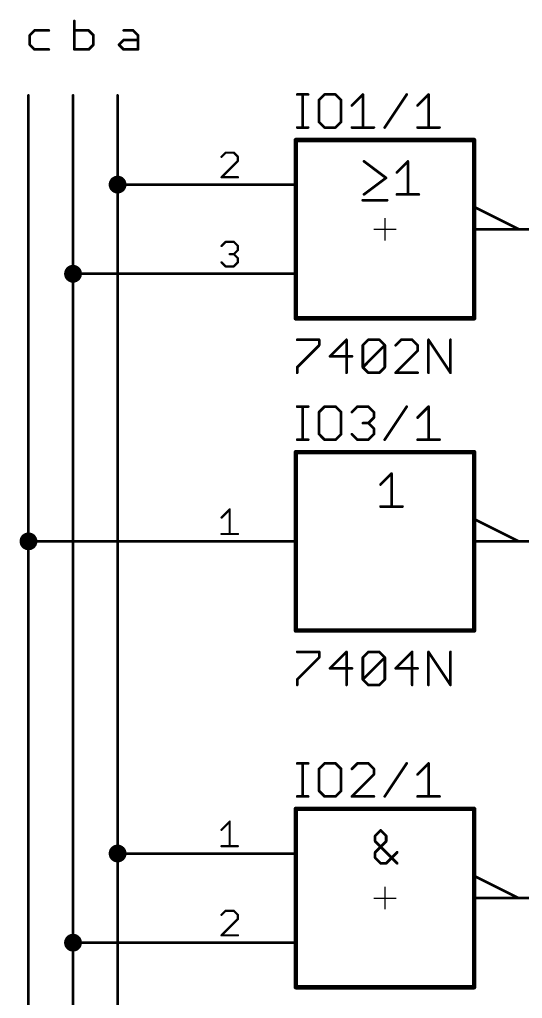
# Model space of a CAD drawing. Extents: x -34 to 81, y -13 to 101.
# Drawn here: x -33.5 to -4.9, y 45.1 to 100.8 of the extents above; entities that cross this region are included whole.
import ezdxf

# ---------------------------------------------------------------- set-up
doc = ezdxf.new("R2010")
doc.units = 0
for name, color, linetype in [('91', 94, 'CONTINUOUS'), ('94', 14, 'CONTINUOUS'), ('95', 250, 'CONTINUOUS'), ('96', 250, 'CONTINUOUS')]:
    doc.layers.add(name, color=color, linetype=linetype)

msp = doc.modelspace()

# ---------------------------------------------------------------- linework, layer by layer
at = {"layer": '91', "const_width": 0.1524}
for points in [[(-30.4038, 100.7632), (-30.4038, 99.1362)], [(-32.6726, 100.2209), (-32.9438, 99.9497)], [(-32.9438, 99.9497), (-32.9438, 99.4074)], [(-31.8591, 100.2209), (-32.6726, 100.2209)], [(-29.5903, 100.2209), (-30.4038, 100.2209)], [(-29.3191, 99.9497), (-29.5903, 100.2209)], [(-29.3191, 99.4074), (-29.3191, 99.9497)], [(-27.5926, 100.2209), (-27.0503, 100.2209)], [(-27.0503, 100.2209), (-26.7791, 99.9497)], [(-26.7791, 99.9497), (-26.7791, 99.1362)], [(-32.9438, 99.4074), (-32.6726, 99.1362)], [(-29.5903, 99.1362), (-29.3191, 99.4074)], [(-27.8638, 99.4074), (-27.5926, 99.6785)], [(-27.5926, 99.1362), (-27.8638, 99.4074)], [(-27.5926, 99.6785), (-26.7791, 99.6785)], [(-32.6726, 99.1362), (-31.8591, 99.1362)], [(-30.4038, 99.1362), (-29.5903, 99.1362)], [(-26.7791, 99.1362), (-27.5926, 99.1362)], [(-33.02, 96.52), (-33.02, 71.12)], [(-30.48, 86.36), (-30.48, 96.52)], [(-27.94, 91.44), (-27.94, 96.52)], [(-27.94, 53.34), (-27.94, 91.44)], [(-22.86, 91.44), (-27.94, 91.44)], [(-30.48, 48.26), (-30.48, 86.36)], [(-22.86, 86.36), (-30.48, 86.36)], [(-33.02, 71.12), (-33.02, 35.56)], [(-22.86, 71.12), (-33.02, 71.12)], [(-27.94, 30.48), (-27.94, 53.34)], [(-22.86, 53.34), (-27.94, 53.34)], [(-30.48, 22.86), (-30.48, 48.26)], [(-22.86, 48.26), (-30.48, 48.26)]]:
    msp.add_lwpolyline(points, dxfattribs=at)
at = {"layer": '91'}
for points, const_width in [([(-30.3657, 100.7632, 1), (-30.4419, 100.7632)], 0.0762), ([(-32.9057, 99.9497, 1), (-32.9819, 99.9497)], 0.0762), ([(-32.9707, 99.9766, 1), (-32.9169, 99.9228)], 0.0762), ([(-32.6726, 100.259, 1), (-32.6726, 100.1828)], 0.0762), ([(-32.6457, 100.1939, 1), (-32.6996, 100.2478)], 0.0762), ([(-31.8591, 100.1828, 1), (-31.8591, 100.259)], 0.0762), ([(-30.4038, 100.259, 1), (-30.4038, 100.1828)], 0.0762), ([(-29.5634, 100.2478, 1), (-29.6172, 100.1939)], 0.0762), ([(-29.5903, 100.1828, 1), (-29.5903, 100.259)], 0.0762), ([(-29.281, 99.9497, 1), (-29.3572, 99.9497)], 0.0762), ([(-29.3461, 99.9228, 1), (-29.2922, 99.9766)], 0.0762), ([(-27.5926, 100.259, 1), (-27.5926, 100.1828)], 0.0762), ([(-27.0234, 100.2478, 1), (-27.0772, 100.1939)], 0.0762), ([(-27.0503, 100.1828, 1), (-27.0503, 100.259)], 0.0762), ([(-26.741, 99.9497, 1), (-26.8172, 99.9497)], 0.0762), ([(-26.8061, 99.9228, 1), (-26.7522, 99.9766)], 0.0762), ([(-32.9169, 99.4343, 1), (-32.9707, 99.3804)], 0.0762), ([(-32.9819, 99.4074, 1), (-32.9057, 99.4074)], 0.0762), ([(-29.3572, 99.4074, 1), (-29.281, 99.4074)], 0.0762), ([(-29.2922, 99.3804, 1), (-29.3461, 99.4343)], 0.0762), ([(-27.8369, 99.4343, 1), (-27.8907, 99.3804)], 0.0762), ([(-27.8907, 99.4343, 1), (-27.8369, 99.3804)], 0.0762), ([(-27.5926, 99.7166, 1), (-27.5926, 99.6404)], 0.0762), ([(-27.5657, 99.6516, 1), (-27.6196, 99.7055)], 0.0762), ([(-26.7791, 99.6404, 1), (-26.7791, 99.7166)], 0.0762), ([(-32.6726, 99.1743, 1), (-32.6726, 99.0981)], 0.0762), ([(-32.6996, 99.1093, 1), (-32.6457, 99.1631)], 0.0762), ([(-31.8591, 99.0981, 1), (-31.8591, 99.1743)], 0.0762), ([(-30.4038, 99.1743, 1), (-30.4038, 99.0981)], 0.0762), ([(-30.4419, 99.1362, 1), (-30.3657, 99.1362)], 0.0762), ([(-29.6172, 99.1631, 1), (-29.5634, 99.1093)], 0.0762), ([(-29.5903, 99.0981, 1), (-29.5903, 99.1743)], 0.0762), ([(-27.5926, 99.1743, 1), (-27.5926, 99.0981)], 0.0762), ([(-27.6196, 99.1093, 1), (-27.5657, 99.1631)], 0.0762), ([(-26.8172, 99.1362, 1), (-26.741, 99.1362)], 0.0762), ([(-26.7791, 99.0981, 1), (-26.7791, 99.1743)], 0.0762), ([(-32.9819, 96.52, 1), (-33.0581, 96.52)], 0.0762), ([(-30.4419, 96.52, 1), (-30.5181, 96.52)], 0.0762), ([(-27.9019, 96.52, 1), (-27.9781, 96.52)], 0.0762), ([(-27.94, 91.186, 1), (-27.94, 91.694, 1), (-27.94, 91.186)], 0.508), ([(-27.9019, 91.44, 1), (-27.9781, 91.44)], 0.0762), ([(-27.94, 91.4781, 1), (-27.94, 91.4019)], 0.0762), ([(-27.9781, 91.44, 1), (-27.9019, 91.44)], 0.0762), ([(-22.86, 91.4019, 1), (-22.86, 91.4781)], 0.0762), ([(-30.48, 86.106, 1), (-30.48, 86.614, 1), (-30.48, 86.106)], 0.508), ([(-30.4419, 86.36, 1), (-30.5181, 86.36)], 0.0762), ([(-30.48, 86.3981, 1), (-30.48, 86.3219)], 0.0762), ([(-22.86, 86.3219, 1), (-22.86, 86.3981)], 0.0762), ([(-30.5181, 86.36, 1), (-30.4419, 86.36)], 0.0762), ([(-33.02, 70.866, 1), (-33.02, 71.374, 1), (-33.02, 70.866)], 0.508), ([(-32.9819, 71.12, 1), (-33.0581, 71.12)], 0.0762), ([(-33.02, 71.1581, 1), (-33.02, 71.0819)], 0.0762), ([(-33.0581, 71.12, 1), (-32.9819, 71.12)], 0.0762), ([(-22.86, 71.0819, 1), (-22.86, 71.1581)], 0.0762), ([(-27.94, 53.086, 1), (-27.94, 53.594, 1), (-27.94, 53.086)], 0.508), ([(-27.9019, 53.34, 1), (-27.9781, 53.34)], 0.0762), ([(-27.94, 53.3781, 1), (-27.94, 53.3019)], 0.0762), ([(-27.9781, 53.34, 1), (-27.9019, 53.34)], 0.0762), ([(-22.86, 53.3019, 1), (-22.86, 53.3781)], 0.0762), ([(-30.48, 48.006, 1), (-30.48, 48.514, 1), (-30.48, 48.006)], 0.508), ([(-30.4419, 48.26, 1), (-30.5181, 48.26)], 0.0762), ([(-30.48, 48.2981, 1), (-30.48, 48.2219)], 0.0762), ([(-30.5181, 48.26, 1), (-30.4419, 48.26)], 0.0762), ([(-22.86, 48.2219, 1), (-22.86, 48.2981)], 0.0762)]:
    msp.add_lwpolyline(points, format="xyb", dxfattribs=dict(at, const_width=const_width))
at = {"layer": '94'}
for p, q in [((-12.7, 89.535), (-12.7, 88.265)), ((-13.335, 88.9), (-12.065, 88.9)), ((-12.7, 51.435), (-12.7, 50.165)), ((-13.335, 50.8), (-12.065, 50.8))]:
    msp.add_line(p, q, dxfattribs=at)
for points, const_width in [([(-7.62, 93.98), (-17.78, 93.98)], 0.254), ([(-17.78, 91.44), (-17.78, 93.98)], 0.254), ([(-7.62, 93.98), (-7.62, 90.17)], 0.254), ([(-13.8938, 92.7624), (-12.6397, 91.8218)], 0.1524), ([(-12.0228, 92.1353), (-11.3957, 92.7624)], 0.1524), ([(-11.3957, 92.7624), (-11.3957, 90.8812)], 0.1524), ([(-22.86, 91.44), (-20.32, 91.44)], 0.1524), ([(-20.32, 91.44), (-17.78, 91.44)], 0.1524), ([(-17.78, 86.36), (-17.78, 91.44)], 0.254), ([(-12.6397, 91.8218), (-13.8938, 90.8812)], 0.1524), ([(-12.0228, 90.8812), (-10.7686, 90.8812)], 0.1524), ([(-13.97, 90.551), (-12.573, 90.551)], 0.1524), ([(-7.62, 90.17), (-7.62, 88.9)], 0.254), ([(-5.08, 88.9), (-7.62, 90.17)], 0.1524), ([(-7.62, 88.9), (-7.62, 83.82)], 0.254), ([(-7.62, 88.9), (-5.08, 88.9)], 0.1524), ([(-2.54, 88.9), (-5.08, 88.9)], 0.1524), ([(-22.86, 86.36), (-20.32, 86.36)], 0.1524), ([(-20.32, 86.36), (-17.78, 86.36)], 0.1524), ([(-17.78, 83.82), (-17.78, 86.36)], 0.254), ([(-17.78, 83.82), (-7.62, 83.82)], 0.254), ([(-7.62, 76.2), (-17.78, 76.2)], 0.254), ([(-17.78, 71.12), (-17.78, 76.2)], 0.254), ([(-7.62, 76.2), (-7.62, 72.39)], 0.254), ([(-12.954, 74.3553), (-12.3269, 74.9824)], 0.1524), ([(-12.3269, 74.9824), (-12.3269, 73.1012)], 0.1524), ([(-12.954, 73.1012), (-11.6999, 73.1012)], 0.1524), ([(-7.62, 72.39), (-7.62, 71.12)], 0.254), ([(-5.08, 71.12), (-7.62, 72.39)], 0.1524), ([(-22.86, 71.12), (-20.32, 71.12)], 0.1524), ([(-20.32, 71.12), (-17.78, 71.12)], 0.1524), ([(-17.78, 66.04), (-17.78, 71.12)], 0.254), ([(-7.62, 71.12), (-7.62, 66.04)], 0.254), ([(-7.62, 71.12), (-5.08, 71.12)], 0.1524), ([(-2.54, 71.12), (-5.08, 71.12)], 0.1524), ([(-17.78, 66.04), (-7.62, 66.04)], 0.254), ([(-7.62, 55.88), (-17.78, 55.88)], 0.254), ([(-17.78, 53.34), (-17.78, 55.88)], 0.254), ([(-7.62, 55.88), (-7.62, 52.07)], 0.254), ([(-12.9453, 54.6624), (-13.2588, 54.3489)], 0.1524), ([(-12.6317, 54.3489), (-12.9453, 54.6624)], 0.1524), ([(-13.2588, 54.3489), (-13.2588, 54.0353)], 0.1524), ([(-13.2588, 53.4083), (-12.6317, 54.0353)], 0.1524), ([(-13.2588, 54.0353), (-12.0047, 52.7812)], 0.1524), ([(-12.6317, 54.0353), (-12.6317, 54.3489)], 0.1524), ([(-22.86, 53.34), (-20.32, 53.34)], 0.1524), ([(-20.32, 53.34), (-17.78, 53.34)], 0.1524), ([(-17.78, 48.26), (-17.78, 53.34)], 0.254), ([(-13.2588, 53.0947), (-13.2588, 53.4083)], 0.1524), ([(-12.9453, 52.7812), (-13.2588, 53.0947)], 0.1524), ([(-12.0047, 53.4083), (-12.6317, 52.7812)], 0.1524), ([(-12.6317, 52.7812), (-12.9453, 52.7812)], 0.1524), ([(-7.62, 52.07), (-7.62, 50.8)], 0.254), ([(-5.08, 50.8), (-7.62, 52.07)], 0.1524), ([(-7.62, 50.8), (-7.62, 45.72)], 0.254), ([(-7.62, 50.8), (-5.08, 50.8)], 0.1524), ([(-2.54, 50.8), (-5.08, 50.8)], 0.1524), ([(-22.86, 48.26), (-20.32, 48.26)], 0.1524), ([(-20.32, 48.26), (-17.78, 48.26)], 0.1524), ([(-17.78, 45.72), (-17.78, 48.26)], 0.254), ([(-17.78, 45.72), (-7.62, 45.72)], 0.254)]:
    msp.add_lwpolyline(points, dxfattribs=dict(at, const_width=const_width))
for points, const_width in [([(-17.78, 94.0435, 1), (-17.78, 93.9165)], 0.127), ([(-17.7165, 93.98, 1), (-17.8435, 93.98)], 0.127), ([(-7.5565, 93.98, 1), (-7.6835, 93.98)], 0.127), ([(-7.62, 93.9165, 1), (-7.62, 94.0435)], 0.127), ([(-13.8709, 92.7929, 1), (-13.9167, 92.7319)], 0.0762), ([(-11.3576, 92.7624, 1), (-11.4338, 92.7624)], 0.0762), ([(-11.3688, 92.7355, 1), (-11.4226, 92.7893)], 0.0762), ([(-12.0497, 92.1623, 1), (-11.9958, 92.1084)], 0.0762), ([(-22.86, 91.4781, 1), (-22.86, 91.4019)], 0.0762), ([(-20.32, 91.4781, 1), (-20.32, 91.4019)], 0.0762), ([(-20.32, 91.4019, 1), (-20.32, 91.4781)], 0.0762), ([(-17.7165, 91.44, 1), (-17.8435, 91.44)], 0.127), ([(-17.8435, 91.44, 1), (-17.7165, 91.44)], 0.127), ([(-17.78, 91.4019, 1), (-17.78, 91.4781)], 0.0762), ([(-12.6168, 91.7913, 1), (-12.6625, 91.8523)], 0.0762), ([(-12.6625, 91.7913, 1), (-12.6168, 91.8523)], 0.0762), ([(-13.9167, 90.9117, 1), (-13.8709, 90.8507)], 0.0762), ([(-12.0228, 90.9193, 1), (-12.0228, 90.8431)], 0.0762), ([(-11.4338, 90.8812, 1), (-11.3576, 90.8812)], 0.0762), ([(-10.7686, 90.8431, 1), (-10.7686, 90.9193)], 0.0762), ([(-13.97, 90.5891, 1), (-13.97, 90.5129)], 0.0762), ([(-12.573, 90.5129, 1), (-12.573, 90.5891)], 0.0762), ([(-7.5565, 90.17, 1), (-7.6835, 90.17)], 0.127), ([(-7.6835, 90.17, 1), (-7.5565, 90.17)], 0.127), ([(-7.603, 90.2041, 1), (-7.637, 90.1359)], 0.0762), ([(-7.5565, 88.9, 1), (-7.6835, 88.9)], 0.127), ([(-7.6835, 88.9, 1), (-7.5565, 88.9)], 0.127), ([(-7.62, 88.9381, 1), (-7.62, 88.8619)], 0.0762), ([(-5.08, 88.9381, 1), (-5.08, 88.8619)], 0.0762), ([(-5.097, 88.8659, 1), (-5.063, 88.9341)], 0.0762), ([(-5.08, 88.8619, 1), (-5.08, 88.9381)], 0.0762), ([(-22.86, 86.3981, 1), (-22.86, 86.3219)], 0.0762), ([(-20.32, 86.3981, 1), (-20.32, 86.3219)], 0.0762), ([(-20.32, 86.3219, 1), (-20.32, 86.3981)], 0.0762), ([(-17.7165, 86.36, 1), (-17.8435, 86.36)], 0.127), ([(-17.8435, 86.36, 1), (-17.7165, 86.36)], 0.127), ([(-17.78, 86.3219, 1), (-17.78, 86.3981)], 0.0762), ([(-17.78, 83.8835, 1), (-17.78, 83.7565)], 0.127), ([(-17.8435, 83.82, 1), (-17.7165, 83.82)], 0.127), ([(-7.6835, 83.82, 1), (-7.5565, 83.82)], 0.127), ([(-7.62, 83.7565, 1), (-7.62, 83.8835)], 0.127), ([(-17.78, 76.2635, 1), (-17.78, 76.1365)], 0.127), ([(-17.7165, 76.2, 1), (-17.8435, 76.2)], 0.127), ([(-7.5565, 76.2, 1), (-7.6835, 76.2)], 0.127), ([(-7.62, 76.1365, 1), (-7.62, 76.2635)], 0.127), ([(-12.2888, 74.9824, 1), (-12.365, 74.9824)], 0.0762), ([(-12.3, 74.9555, 1), (-12.3539, 75.0093)], 0.0762), ([(-12.9809, 74.3823, 1), (-12.9271, 74.3284)], 0.0762), ([(-12.954, 73.1393, 1), (-12.954, 73.0631)], 0.0762), ([(-12.365, 73.1012, 1), (-12.2888, 73.1012)], 0.0762), ([(-11.6999, 73.0631, 1), (-11.6999, 73.1393)], 0.0762), ([(-7.5565, 72.39, 1), (-7.6835, 72.39)], 0.127), ([(-7.6835, 72.39, 1), (-7.5565, 72.39)], 0.127), ([(-7.603, 72.4241, 1), (-7.637, 72.3559)], 0.0762), ([(-22.86, 71.1581, 1), (-22.86, 71.0819)], 0.0762), ([(-20.32, 71.1581, 1), (-20.32, 71.0819)], 0.0762), ([(-20.32, 71.0819, 1), (-20.32, 71.1581)], 0.0762), ([(-17.7165, 71.12, 1), (-17.8435, 71.12)], 0.127), ([(-17.8435, 71.12, 1), (-17.7165, 71.12)], 0.127), ([(-17.78, 71.0819, 1), (-17.78, 71.1581)], 0.0762), ([(-7.5565, 71.12, 1), (-7.6835, 71.12)], 0.127), ([(-7.6835, 71.12, 1), (-7.5565, 71.12)], 0.127), ([(-7.62, 71.1581, 1), (-7.62, 71.0819)], 0.0762), ([(-5.08, 71.1581, 1), (-5.08, 71.0819)], 0.0762), ([(-5.097, 71.0859, 1), (-5.063, 71.1541)], 0.0762), ([(-5.08, 71.0819, 1), (-5.08, 71.1581)], 0.0762), ([(-17.78, 66.1035, 1), (-17.78, 65.9765)], 0.127), ([(-17.8435, 66.04, 1), (-17.7165, 66.04)], 0.127), ([(-7.6835, 66.04, 1), (-7.5565, 66.04)], 0.127), ([(-7.62, 65.9765, 1), (-7.62, 66.1035)], 0.127), ([(-17.78, 55.9435, 1), (-17.78, 55.8165)], 0.127), ([(-17.7165, 55.88, 1), (-17.8435, 55.88)], 0.127), ([(-7.5565, 55.88, 1), (-7.6835, 55.88)], 0.127), ([(-7.62, 55.8165, 1), (-7.62, 55.9435)], 0.127), ([(-12.9183, 54.6893, 1), (-12.9722, 54.6355)], 0.0762), ([(-12.9183, 54.6355, 1), (-12.9722, 54.6893)], 0.0762), ([(-13.2207, 54.3489, 1), (-13.2969, 54.3489)], 0.0762), ([(-13.2857, 54.3758, 1), (-13.2319, 54.3219)], 0.0762), ([(-13.2319, 54.0623, 1), (-13.2857, 54.0084)], 0.0762), ([(-12.5936, 54.3489, 1), (-12.6698, 54.3489)], 0.0762), ([(-12.6587, 54.3219, 1), (-12.6048, 54.3758)], 0.0762), ([(-12.6048, 54.0084, 1), (-12.6587, 54.0623)], 0.0762), ([(-13.2969, 54.0353, 1), (-13.2207, 54.0353)], 0.0762), ([(-12.6698, 54.0353, 1), (-12.5936, 54.0353)], 0.0762), ([(-22.86, 53.3781, 1), (-22.86, 53.3019)], 0.0762), ([(-20.32, 53.3781, 1), (-20.32, 53.3019)], 0.0762), ([(-20.32, 53.3019, 1), (-20.32, 53.3781)], 0.0762), ([(-17.7165, 53.34, 1), (-17.8435, 53.34)], 0.127), ([(-17.8435, 53.34, 1), (-17.7165, 53.34)], 0.127), ([(-17.78, 53.3019, 1), (-17.78, 53.3781)], 0.0762), ([(-13.2207, 53.4083, 1), (-13.2969, 53.4083)], 0.0762), ([(-13.2857, 53.4352, 1), (-13.2319, 53.3813)], 0.0762), ([(-13.2319, 53.1217, 1), (-13.2857, 53.0678)], 0.0762), ([(-13.2969, 53.0947, 1), (-13.2207, 53.0947)], 0.0762), ([(-11.9777, 53.3813, 1), (-12.0316, 53.4352)], 0.0762), ([(-12.9453, 52.8193, 1), (-12.9453, 52.7431)], 0.0762), ([(-12.9722, 52.7543, 1), (-12.9183, 52.8081)], 0.0762), ([(-12.6587, 52.8081, 1), (-12.6048, 52.7543)], 0.0762), ([(-12.6317, 52.7431, 1), (-12.6317, 52.8193)], 0.0762), ([(-12.0316, 52.7543, 1), (-11.9777, 52.8081)], 0.0762), ([(-7.5565, 52.07, 1), (-7.6835, 52.07)], 0.127), ([(-7.6835, 52.07, 1), (-7.5565, 52.07)], 0.127), ([(-7.603, 52.1041, 1), (-7.637, 52.0359)], 0.0762), ([(-7.5565, 50.8, 1), (-7.6835, 50.8)], 0.127), ([(-7.6835, 50.8, 1), (-7.5565, 50.8)], 0.127), ([(-7.62, 50.8381, 1), (-7.62, 50.7619)], 0.0762), ([(-5.08, 50.8381, 1), (-5.08, 50.7619)], 0.0762), ([(-5.097, 50.7659, 1), (-5.063, 50.8341)], 0.0762), ([(-5.08, 50.7619, 1), (-5.08, 50.8381)], 0.0762), ([(-22.86, 48.2981, 1), (-22.86, 48.2219)], 0.0762), ([(-20.32, 48.2981, 1), (-20.32, 48.2219)], 0.0762), ([(-20.32, 48.2219, 1), (-20.32, 48.2981)], 0.0762), ([(-17.7165, 48.26, 1), (-17.8435, 48.26)], 0.127), ([(-17.8435, 48.26, 1), (-17.7165, 48.26)], 0.127), ([(-17.78, 48.2219, 1), (-17.78, 48.2981)], 0.0762), ([(-17.78, 45.7835, 1), (-17.78, 45.6565)], 0.127), ([(-17.8435, 45.72, 1), (-17.7165, 45.72)], 0.127), ([(-7.6835, 45.72, 1), (-7.5565, 45.72)], 0.127), ([(-7.62, 45.6565, 1), (-7.62, 45.7835)], 0.127)]:
    msp.add_lwpolyline(points, format="xyb", dxfattribs=dict(at, const_width=const_width))
at = {"layer": '95'}
for points, const_width in [([(-17.7038, 96.5724), (-17.0767, 96.5724)], 0.1524), ([(-17.3903, 94.6912), (-17.3903, 96.5724)], 0.1524), ([(-16.1429, 96.5724), (-16.4564, 96.2589)], 0.1524), ([(-15.5158, 96.5724), (-16.1429, 96.5724)], 0.1524), ([(-15.2023, 96.2589), (-15.5158, 96.5724)], 0.1524), ([(-14.5854, 95.9453), (-13.9583, 96.5724)], 0.1524), ([(-13.9583, 96.5724), (-13.9583, 94.6912)], 0.1524), ([(-12.7144, 94.6912), (-11.4602, 96.5724)], 0.1524), ([(-10.8433, 95.9453), (-10.2163, 96.5724)], 0.1524), ([(-10.2163, 96.5724), (-10.2163, 94.6912)], 0.1524), ([(-16.4564, 96.2589), (-16.4564, 95.0047)], 0.1524), ([(-15.2023, 95.0047), (-15.2023, 96.2589)], 0.1524), ([(-16.4564, 95.0047), (-16.1429, 94.6912)], 0.1524), ([(-15.5158, 94.6912), (-15.2023, 95.0047)], 0.1524), ([(-17.7038, 94.6912), (-17.0767, 94.6912)], 0.1524), ([(-16.1429, 94.6912), (-15.5158, 94.6912)], 0.1524), ([(-14.5854, 94.6912), (-13.3313, 94.6912)], 0.1524), ([(-10.8433, 94.6912), (-9.5892, 94.6912)], 0.1524), ([(-21.7823, 93.2573), (-22.0154, 93.0243)], 0.127), ([(-21.3163, 93.2573), (-21.7823, 93.2573)], 0.127), ([(-21.0832, 93.0243), (-21.3163, 93.2573)], 0.127), ([(-22.0154, 91.8591), (-21.0832, 92.7912)], 0.127), ([(-21.0832, 92.7912), (-21.0832, 93.0243)], 0.127), ([(-21.0832, 91.8591), (-22.0154, 91.8591)], 0.127), ([(-22.0154, 87.9443), (-21.7823, 88.1773)], 0.127), ([(-21.7823, 88.1773), (-21.3163, 88.1773)], 0.127), ([(-21.3163, 88.1773), (-21.0832, 87.9443)], 0.127), ([(-21.3163, 87.4782), (-21.5493, 87.4782)], 0.127), ([(-21.0832, 87.7112), (-21.3163, 87.4782)], 0.127), ([(-21.3163, 87.4782), (-21.0832, 87.2452)], 0.127), ([(-21.0832, 87.9443), (-21.0832, 87.7112)], 0.127), ([(-21.7823, 86.7791), (-22.0154, 87.0121)], 0.127), ([(-21.0832, 87.0121), (-21.3163, 86.7791)], 0.127), ([(-21.0832, 87.2452), (-21.0832, 87.0121)], 0.127), ([(-21.3163, 86.7791), (-21.7823, 86.7791)], 0.127), ([(-17.7038, 78.7924), (-17.0767, 78.7924)], 0.1524), ([(-17.3903, 76.9112), (-17.3903, 78.7924)], 0.1524), ([(-16.1429, 78.7924), (-16.4564, 78.4789)], 0.1524), ([(-15.5158, 78.7924), (-16.1429, 78.7924)], 0.1524), ([(-15.2023, 78.4789), (-15.5158, 78.7924)], 0.1524), ([(-14.5854, 78.4789), (-14.2719, 78.7924)], 0.1524), ([(-14.2719, 78.7924), (-13.6448, 78.7924)], 0.1524), ([(-13.6448, 78.7924), (-13.3313, 78.4789)], 0.1524), ([(-12.7144, 76.9112), (-11.4602, 78.7924)], 0.1524), ([(-10.8433, 78.1653), (-10.2163, 78.7924)], 0.1524), ([(-10.2163, 78.7924), (-10.2163, 76.9112)], 0.1524), ([(-16.4564, 78.4789), (-16.4564, 77.2247)], 0.1524), ([(-15.2023, 77.2247), (-15.2023, 78.4789)], 0.1524), ([(-13.3313, 78.1653), (-13.6448, 77.8518)], 0.1524), ([(-13.3313, 78.4789), (-13.3313, 78.1653)], 0.1524), ([(-13.6448, 77.8518), (-13.9583, 77.8518)], 0.1524), ([(-13.6448, 77.8518), (-13.3313, 77.5383)], 0.1524), ([(-13.3313, 77.5383), (-13.3313, 77.2247)], 0.1524), ([(-17.7038, 76.9112), (-17.0767, 76.9112)], 0.1524), ([(-16.4564, 77.2247), (-16.1429, 76.9112)], 0.1524), ([(-16.1429, 76.9112), (-15.5158, 76.9112)], 0.1524), ([(-15.5158, 76.9112), (-15.2023, 77.2247)], 0.1524), ([(-14.2719, 76.9112), (-14.5854, 77.2247)], 0.1524), ([(-13.6448, 76.9112), (-14.2719, 76.9112)], 0.1524), ([(-13.3313, 77.2247), (-13.6448, 76.9112)], 0.1524), ([(-10.8433, 76.9112), (-9.5892, 76.9112)], 0.1524), ([(-22.0154, 72.4712), (-21.5493, 72.9373)], 0.127), ([(-21.5493, 72.9373), (-21.5493, 71.5391)], 0.127), ([(-22.0154, 71.5391), (-21.0832, 71.5391)], 0.127), ([(-17.7038, 58.4724), (-17.0767, 58.4724)], 0.1524), ([(-17.3903, 56.5912), (-17.3903, 58.4724)], 0.1524), ([(-16.1429, 58.4724), (-16.4564, 58.1589)], 0.1524), ([(-15.5158, 58.4724), (-16.1429, 58.4724)], 0.1524), ([(-15.2023, 58.1589), (-15.5158, 58.4724)], 0.1524), ([(-14.2719, 58.4724), (-14.5854, 58.1589)], 0.1524), ([(-13.6448, 58.4724), (-14.2719, 58.4724)], 0.1524), ([(-13.3313, 58.1589), (-13.6448, 58.4724)], 0.1524), ([(-12.7144, 56.5912), (-11.4602, 58.4724)], 0.1524), ([(-10.8433, 57.8453), (-10.2163, 58.4724)], 0.1524), ([(-10.2163, 58.4724), (-10.2163, 56.5912)], 0.1524), ([(-16.4564, 58.1589), (-16.4564, 56.9047)], 0.1524), ([(-15.2023, 56.9047), (-15.2023, 58.1589)], 0.1524), ([(-13.3313, 57.8453), (-13.3313, 58.1589)], 0.1524), ([(-14.5854, 56.5912), (-13.3313, 57.8453)], 0.1524), ([(-16.4564, 56.9047), (-16.1429, 56.5912)], 0.1524), ([(-15.5158, 56.5912), (-15.2023, 56.9047)], 0.1524), ([(-17.7038, 56.5912), (-17.0767, 56.5912)], 0.1524), ([(-16.1429, 56.5912), (-15.5158, 56.5912)], 0.1524), ([(-13.3313, 56.5912), (-14.5854, 56.5912)], 0.1524), ([(-10.8433, 56.5912), (-9.5892, 56.5912)], 0.1524), ([(-22.0154, 54.6912), (-21.5493, 55.1573)], 0.127), ([(-21.5493, 55.1573), (-21.5493, 53.7591)], 0.127), ([(-22.0154, 53.7591), (-21.0832, 53.7591)], 0.127), ([(-21.7823, 50.0773), (-22.0154, 49.8443)], 0.127), ([(-22.0154, 48.6791), (-21.0832, 49.6112)], 0.127), ([(-21.3163, 50.0773), (-21.7823, 50.0773)], 0.127), ([(-21.0832, 49.8443), (-21.3163, 50.0773)], 0.127), ([(-21.0832, 49.6112), (-21.0832, 49.8443)], 0.127), ([(-21.0832, 48.6791), (-22.0154, 48.6791)], 0.127)]:
    msp.add_lwpolyline(points, dxfattribs=dict(at, const_width=const_width))
for points, const_width in [([(-17.7038, 96.6105, 1), (-17.7038, 96.5343)], 0.0762), ([(-17.3522, 96.5724, 1), (-17.4284, 96.5724)], 0.0762), ([(-17.0767, 96.5343, 1), (-17.0767, 96.6105)], 0.0762), ([(-16.1429, 96.6105, 1), (-16.1429, 96.5343)], 0.0762), ([(-16.116, 96.5455, 1), (-16.1698, 96.5993)], 0.0762), ([(-15.4889, 96.5993, 1), (-15.5428, 96.5455)], 0.0762), ([(-15.5158, 96.5343, 1), (-15.5158, 96.6105)], 0.0762), ([(-13.9202, 96.5724, 1), (-13.9964, 96.5724)], 0.0762), ([(-13.9314, 96.5455, 1), (-13.9853, 96.5993)], 0.0762), ([(-11.4285, 96.5513, 1), (-11.4919, 96.5935)], 0.0762), ([(-10.1782, 96.5724, 1), (-10.2544, 96.5724)], 0.0762), ([(-10.1893, 96.5455, 1), (-10.2432, 96.5993)], 0.0762), ([(-16.4834, 96.2858, 1), (-16.4295, 96.2319)], 0.0762), ([(-16.4183, 96.2589, 1), (-16.4945, 96.2589)], 0.0762), ([(-15.1642, 96.2589, 1), (-15.2404, 96.2589)], 0.0762), ([(-15.2292, 96.2319, 1), (-15.1754, 96.2858)], 0.0762), ([(-14.6123, 95.9723, 1), (-14.5585, 95.9184)], 0.0762), ([(-10.8703, 95.9723, 1), (-10.8164, 95.9184)], 0.0762), ([(-16.4295, 95.0317, 1), (-16.4834, 94.9778)], 0.0762), ([(-16.4945, 95.0047, 1), (-16.4183, 95.0047)], 0.0762), ([(-15.2404, 95.0047, 1), (-15.1642, 95.0047)], 0.0762), ([(-15.1754, 94.9778, 1), (-15.2292, 95.0317)], 0.0762), ([(-17.7038, 94.7293, 1), (-17.7038, 94.6531)], 0.0762), ([(-17.4284, 94.6912, 1), (-17.3522, 94.6912)], 0.0762), ([(-17.0767, 94.6531, 1), (-17.0767, 94.7293)], 0.0762), ([(-16.1429, 94.7293, 1), (-16.1429, 94.6531)], 0.0762), ([(-16.1698, 94.6643, 1), (-16.116, 94.7181)], 0.0762), ([(-15.5428, 94.7181, 1), (-15.4889, 94.6643)], 0.0762), ([(-15.5158, 94.6531, 1), (-15.5158, 94.7293)], 0.0762), ([(-14.5854, 94.7293, 1), (-14.5854, 94.6531)], 0.0762), ([(-13.9964, 94.6912, 1), (-13.9202, 94.6912)], 0.0762), ([(-13.3313, 94.6531, 1), (-13.3313, 94.7293)], 0.0762), ([(-12.7461, 94.7123, 1), (-12.6827, 94.6701)], 0.0762), ([(-10.8433, 94.7293, 1), (-10.8433, 94.6531)], 0.0762), ([(-10.2544, 94.6912, 1), (-10.1782, 94.6912)], 0.0762), ([(-9.5892, 94.6531, 1), (-9.5892, 94.7293)], 0.0762), ([(-21.7823, 93.289, 1), (-21.7823, 93.2255)], 0.0635), ([(-21.7599, 93.2348, 1), (-21.8048, 93.2797)], 0.0635), ([(-21.2938, 93.2797, 1), (-21.3387, 93.2348)], 0.0635), ([(-21.3163, 93.2255, 1), (-21.3163, 93.289)], 0.0635), ([(-22.0378, 93.0467, 1), (-21.9929, 93.0018)], 0.0635), ([(-21.0515, 93.0243, 1), (-21.115, 93.0243)], 0.0635), ([(-21.115, 92.7912, 1), (-21.0515, 92.7912)], 0.0635), ([(-21.1057, 93.0018, 1), (-21.0608, 93.0467)], 0.0635), ([(-21.0608, 92.7688, 1), (-21.1057, 92.8137)], 0.0635), ([(-22.0154, 91.8909, 1), (-22.0154, 91.8273)], 0.0635), ([(-22.0378, 91.8816, 1), (-21.9929, 91.8366)], 0.0635), ([(-21.0832, 91.8273, 1), (-21.0832, 91.8909)], 0.0635), ([(-21.7823, 88.209, 1), (-21.7823, 88.1455)], 0.0635), ([(-21.7599, 88.1548, 1), (-21.8048, 88.1997)], 0.0635), ([(-21.2938, 88.1997, 1), (-21.3387, 88.1548)], 0.0635), ([(-21.3163, 88.1455, 1), (-21.3163, 88.209)], 0.0635), ([(-22.0378, 87.9667, 1), (-21.9929, 87.9218)], 0.0635), ([(-21.5493, 87.5099, 1), (-21.5493, 87.4464)], 0.0635), ([(-21.2938, 87.5006, 1), (-21.3387, 87.4557)], 0.0635), ([(-21.3163, 87.4464, 1), (-21.3163, 87.5099)], 0.0635), ([(-21.0515, 87.9443, 1), (-21.115, 87.9443)], 0.0635), ([(-21.115, 87.7112, 1), (-21.0515, 87.7112)], 0.0635), ([(-21.0608, 87.6888, 1), (-21.1057, 87.7337)], 0.0635), ([(-21.1057, 87.9218, 1), (-21.0608, 87.9667)], 0.0635), ([(-21.9929, 87.0346, 1), (-22.0378, 86.9897)], 0.0635), ([(-21.3387, 87.5006, 1), (-21.2938, 87.4557)], 0.0635), ([(-21.0515, 87.2452, 1), (-21.115, 87.2452)], 0.0635), ([(-21.115, 87.0121, 1), (-21.0515, 87.0121)], 0.0635), ([(-21.1057, 87.2227, 1), (-21.0608, 87.2676)], 0.0635), ([(-21.0608, 86.9897, 1), (-21.1057, 87.0346)], 0.0635), ([(-21.7823, 86.8109, 1), (-21.7823, 86.7473)], 0.0635), ([(-21.8048, 86.7566, 1), (-21.7599, 86.8016)], 0.0635), ([(-21.3387, 86.8016, 1), (-21.2938, 86.7566)], 0.0635), ([(-21.3163, 86.7473, 1), (-21.3163, 86.8109)], 0.0635), ([(-17.7038, 78.8305, 1), (-17.7038, 78.7543)], 0.0762), ([(-17.3522, 78.7924, 1), (-17.4284, 78.7924)], 0.0762), ([(-17.0767, 78.7543, 1), (-17.0767, 78.8305)], 0.0762), ([(-16.1429, 78.8305, 1), (-16.1429, 78.7543)], 0.0762), ([(-16.116, 78.7655, 1), (-16.1698, 78.8193)], 0.0762), ([(-15.4889, 78.8193, 1), (-15.5428, 78.7655)], 0.0762), ([(-15.5158, 78.7543, 1), (-15.5158, 78.8305)], 0.0762), ([(-14.2719, 78.8305, 1), (-14.2719, 78.7543)], 0.0762), ([(-14.2449, 78.7655, 1), (-14.2988, 78.8193)], 0.0762), ([(-13.6179, 78.8193, 1), (-13.6717, 78.7655)], 0.0762), ([(-13.6448, 78.7543, 1), (-13.6448, 78.8305)], 0.0762), ([(-11.4285, 78.7713, 1), (-11.4919, 78.8135)], 0.0762), ([(-10.1782, 78.7924, 1), (-10.2544, 78.7924)], 0.0762), ([(-10.1893, 78.7655, 1), (-10.2432, 78.8193)], 0.0762), ([(-16.4834, 78.5058, 1), (-16.4295, 78.4519)], 0.0762), ([(-16.4183, 78.4789, 1), (-16.4945, 78.4789)], 0.0762), ([(-15.1642, 78.4789, 1), (-15.2404, 78.4789)], 0.0762), ([(-15.2292, 78.4519, 1), (-15.1754, 78.5058)], 0.0762), ([(-14.6123, 78.5058, 1), (-14.5585, 78.4519)], 0.0762), ([(-13.2932, 78.4789, 1), (-13.3694, 78.4789)], 0.0762), ([(-13.3694, 78.1653, 1), (-13.2932, 78.1653)], 0.0762), ([(-13.3582, 78.4519, 1), (-13.3043, 78.5058)], 0.0762), ([(-13.3043, 78.1384, 1), (-13.3582, 78.1923)], 0.0762), ([(-10.8703, 78.1923, 1), (-10.8164, 78.1384)], 0.0762), ([(-13.9583, 77.8899, 1), (-13.9583, 77.8137)], 0.0762), ([(-13.6179, 77.8787, 1), (-13.6717, 77.8249)], 0.0762), ([(-13.6717, 77.8787, 1), (-13.6179, 77.8249)], 0.0762), ([(-13.6448, 77.8137, 1), (-13.6448, 77.8899)], 0.0762), ([(-13.2932, 77.5383, 1), (-13.3694, 77.5383)], 0.0762), ([(-13.3582, 77.5113, 1), (-13.3043, 77.5652)], 0.0762), ([(-17.7038, 76.9493, 1), (-17.7038, 76.8731)], 0.0762), ([(-17.4284, 76.9112, 1), (-17.3522, 76.9112)], 0.0762), ([(-17.0767, 76.8731, 1), (-17.0767, 76.9493)], 0.0762), ([(-16.4295, 77.2517, 1), (-16.4834, 77.1978)], 0.0762), ([(-16.4945, 77.2247, 1), (-16.4183, 77.2247)], 0.0762), ([(-16.1429, 76.9493, 1), (-16.1429, 76.8731)], 0.0762), ([(-16.1698, 76.8843, 1), (-16.116, 76.9381)], 0.0762), ([(-15.5428, 76.9381, 1), (-15.4889, 76.8843)], 0.0762), ([(-15.5158, 76.8731, 1), (-15.5158, 76.9493)], 0.0762), ([(-15.2404, 77.2247, 1), (-15.1642, 77.2247)], 0.0762), ([(-15.1754, 77.1978, 1), (-15.2292, 77.2517)], 0.0762), ([(-14.5585, 77.2517, 1), (-14.6123, 77.1978)], 0.0762), ([(-14.2719, 76.9493, 1), (-14.2719, 76.8731)], 0.0762), ([(-14.2988, 76.8843, 1), (-14.2449, 76.9381)], 0.0762), ([(-13.6717, 76.9381, 1), (-13.6179, 76.8843)], 0.0762), ([(-13.6448, 76.8731, 1), (-13.6448, 76.9493)], 0.0762), ([(-13.3694, 77.2247, 1), (-13.2932, 77.2247)], 0.0762), ([(-13.3043, 77.1978, 1), (-13.3582, 77.2517)], 0.0762), ([(-12.7461, 76.9323, 1), (-12.6827, 76.8901)], 0.0762), ([(-10.8433, 76.9493, 1), (-10.8433, 76.8731)], 0.0762), ([(-10.2544, 76.9112, 1), (-10.1782, 76.9112)], 0.0762), ([(-9.5892, 76.8731, 1), (-9.5892, 76.9493)], 0.0762), ([(-22.0378, 72.4937, 1), (-21.9929, 72.4488)], 0.0635), ([(-21.5176, 72.9373, 1), (-21.5811, 72.9373)], 0.0635), ([(-21.5269, 72.9148, 1), (-21.5718, 72.9597)], 0.0635), ([(-22.0154, 71.5709, 1), (-22.0154, 71.5074)], 0.0635), ([(-21.5811, 71.5391, 1), (-21.5176, 71.5391)], 0.0635), ([(-21.0832, 71.5074, 1), (-21.0832, 71.5709)], 0.0635), ([(-17.7038, 58.5105, 1), (-17.7038, 58.4343)], 0.0762), ([(-17.3522, 58.4724, 1), (-17.4284, 58.4724)], 0.0762), ([(-17.0767, 58.4343, 1), (-17.0767, 58.5105)], 0.0762), ([(-16.1429, 58.5105, 1), (-16.1429, 58.4343)], 0.0762), ([(-16.116, 58.4455, 1), (-16.1698, 58.4993)], 0.0762), ([(-15.4889, 58.4993, 1), (-15.5428, 58.4455)], 0.0762), ([(-15.5158, 58.4343, 1), (-15.5158, 58.5105)], 0.0762), ([(-14.2719, 58.5105, 1), (-14.2719, 58.4343)], 0.0762), ([(-14.2449, 58.4455, 1), (-14.2988, 58.4993)], 0.0762), ([(-13.6179, 58.4993, 1), (-13.6717, 58.4455)], 0.0762), ([(-13.6448, 58.4343, 1), (-13.6448, 58.5105)], 0.0762), ([(-11.4285, 58.4513, 1), (-11.4919, 58.4935)], 0.0762), ([(-10.1782, 58.4724, 1), (-10.2544, 58.4724)], 0.0762), ([(-10.1893, 58.4455, 1), (-10.2432, 58.4993)], 0.0762), ([(-16.4834, 58.1858, 1), (-16.4295, 58.1319)], 0.0762), ([(-16.4183, 58.1589, 1), (-16.4945, 58.1589)], 0.0762), ([(-15.1642, 58.1589, 1), (-15.2404, 58.1589)], 0.0762), ([(-15.2292, 58.1319, 1), (-15.1754, 58.1858)], 0.0762), ([(-14.6123, 58.1858, 1), (-14.5585, 58.1319)], 0.0762), ([(-13.2932, 58.1589, 1), (-13.3694, 58.1589)], 0.0762), ([(-13.3582, 58.1319, 1), (-13.3043, 58.1858)], 0.0762), ([(-13.3694, 57.8453, 1), (-13.2932, 57.8453)], 0.0762), ([(-13.3043, 57.8184, 1), (-13.3582, 57.8723)], 0.0762), ([(-10.8703, 57.8723, 1), (-10.8164, 57.8184)], 0.0762), ([(-16.4295, 56.9317, 1), (-16.4834, 56.8778)], 0.0762), ([(-16.4945, 56.9047, 1), (-16.4183, 56.9047)], 0.0762), ([(-15.2404, 56.9047, 1), (-15.1642, 56.9047)], 0.0762), ([(-15.1754, 56.8778, 1), (-15.2292, 56.9317)], 0.0762), ([(-17.7038, 56.6293, 1), (-17.7038, 56.5531)], 0.0762), ([(-17.4284, 56.5912, 1), (-17.3522, 56.5912)], 0.0762), ([(-17.0767, 56.5531, 1), (-17.0767, 56.6293)], 0.0762), ([(-16.1429, 56.6293, 1), (-16.1429, 56.5531)], 0.0762), ([(-16.1698, 56.5643, 1), (-16.116, 56.6181)], 0.0762), ([(-15.5428, 56.6181, 1), (-15.4889, 56.5643)], 0.0762), ([(-15.5158, 56.5531, 1), (-15.5158, 56.6293)], 0.0762), ([(-14.5854, 56.6293, 1), (-14.5854, 56.5531)], 0.0762), ([(-14.6123, 56.6181, 1), (-14.5585, 56.5643)], 0.0762), ([(-13.3313, 56.5531, 1), (-13.3313, 56.6293)], 0.0762), ([(-12.7461, 56.6123, 1), (-12.6827, 56.5701)], 0.0762), ([(-10.8433, 56.6293, 1), (-10.8433, 56.5531)], 0.0762), ([(-10.2544, 56.5912, 1), (-10.1782, 56.5912)], 0.0762), ([(-9.5892, 56.5531, 1), (-9.5892, 56.6293)], 0.0762), ([(-21.5176, 55.1573, 1), (-21.5811, 55.1573)], 0.0635), ([(-21.5269, 55.1348, 1), (-21.5718, 55.1797)], 0.0635), ([(-22.0378, 54.7137, 1), (-21.9929, 54.6688)], 0.0635), ([(-22.0154, 53.7909, 1), (-22.0154, 53.7274)], 0.0635), ([(-21.5811, 53.7591, 1), (-21.5176, 53.7591)], 0.0635), ([(-21.0832, 53.7274, 1), (-21.0832, 53.7909)], 0.0635), ([(-22.0378, 49.8667, 1), (-21.9929, 49.8218)], 0.0635), ([(-21.7823, 50.109, 1), (-21.7823, 50.0455)], 0.0635), ([(-21.7599, 50.0548, 1), (-21.8048, 50.0997)], 0.0635), ([(-21.2938, 50.0997, 1), (-21.3387, 50.0548)], 0.0635), ([(-21.3163, 50.0455, 1), (-21.3163, 50.109)], 0.0635), ([(-21.0515, 49.8443, 1), (-21.115, 49.8443)], 0.0635), ([(-21.115, 49.6112, 1), (-21.0515, 49.6112)], 0.0635), ([(-21.1057, 49.8218, 1), (-21.0608, 49.8667)], 0.0635), ([(-21.0608, 49.5888, 1), (-21.1057, 49.6337)], 0.0635), ([(-22.0154, 48.7109, 1), (-22.0154, 48.6474)], 0.0635), ([(-22.0378, 48.7016, 1), (-21.9929, 48.6566)], 0.0635), ([(-21.0832, 48.6474, 1), (-21.0832, 48.7109)], 0.0635)]:
    msp.add_lwpolyline(points, format="xyb", dxfattribs=dict(at, const_width=const_width))
at = {"layer": '96', "const_width": 0.1524}
for points in [[(-17.7038, 82.6024), (-16.4497, 82.6024)], [(-16.4497, 82.6024), (-16.4497, 82.2889)], [(-14.8922, 82.6024), (-15.8328, 81.6618)], [(-14.8922, 80.7212), (-14.8922, 82.6024)], [(-13.9617, 82.2889), (-13.6482, 82.6024)], [(-13.6482, 82.6024), (-13.0211, 82.6024)], [(-13.0211, 82.6024), (-12.7076, 82.2889)], [(-11.7772, 82.6024), (-12.0907, 82.2889)], [(-11.1501, 82.6024), (-11.7772, 82.6024)], [(-10.8366, 82.2889), (-11.1501, 82.6024)], [(-10.2196, 80.7212), (-10.2196, 82.6024)], [(-10.2196, 82.6024), (-8.9655, 80.7212)], [(-8.9655, 80.7212), (-8.9655, 82.6024)], [(-16.4497, 82.2889), (-17.7038, 81.0347)], [(-13.9617, 81.0347), (-13.9617, 82.2889)], [(-13.9617, 81.0347), (-12.7076, 82.2889)], [(-12.7076, 82.2889), (-12.7076, 81.0347)], [(-12.0907, 80.7212), (-10.8366, 81.9753)], [(-10.8366, 81.9753), (-10.8366, 82.2889)], [(-15.8328, 81.6618), (-14.5786, 81.6618)], [(-17.7038, 81.0347), (-17.7038, 80.7212)], [(-13.6482, 80.7212), (-13.9617, 81.0347)], [(-12.7076, 81.0347), (-13.0211, 80.7212)], [(-13.0211, 80.7212), (-13.6482, 80.7212)], [(-10.8366, 80.7212), (-12.0907, 80.7212)], [(-17.7038, 64.8224), (-16.4497, 64.8224)], [(-16.4497, 64.8224), (-16.4497, 64.5089)], [(-14.8922, 64.8224), (-15.8328, 63.8818)], [(-14.8922, 62.9412), (-14.8922, 64.8224)], [(-13.9617, 64.5089), (-13.6482, 64.8224)], [(-13.6482, 64.8224), (-13.0211, 64.8224)], [(-13.0211, 64.8224), (-12.7076, 64.5089)], [(-11.1501, 64.8224), (-12.0907, 63.8818)], [(-11.1501, 62.9412), (-11.1501, 64.8224)], [(-10.2196, 62.9412), (-10.2196, 64.8224)], [(-10.2196, 64.8224), (-8.9655, 62.9412)], [(-8.9655, 62.9412), (-8.9655, 64.8224)], [(-16.4497, 64.5089), (-17.7038, 63.2547)], [(-13.9617, 63.2547), (-13.9617, 64.5089)], [(-13.9617, 63.2547), (-12.7076, 64.5089)], [(-12.7076, 64.5089), (-12.7076, 63.2547)], [(-15.8328, 63.8818), (-14.5786, 63.8818)], [(-12.0907, 63.8818), (-10.8366, 63.8818)], [(-17.7038, 63.2547), (-17.7038, 62.9412)], [(-13.6482, 62.9412), (-13.9617, 63.2547)], [(-13.0211, 62.9412), (-13.6482, 62.9412)], [(-12.7076, 63.2547), (-13.0211, 62.9412)]]:
    msp.add_lwpolyline(points, dxfattribs=at)
at = {"layer": '96', "const_width": 0.0762}
for points in [[(-17.7038, 82.6405, 1), (-17.7038, 82.5643)], [(-16.4116, 82.6024, 1), (-16.4878, 82.6024)], [(-16.4497, 82.5643, 1), (-16.4497, 82.6405)], [(-14.8541, 82.6024, 1), (-14.9303, 82.6024)], [(-14.8652, 82.5755, 1), (-14.9191, 82.6293)], [(-13.6482, 82.6405, 1), (-13.6482, 82.5643)], [(-13.6212, 82.5755, 1), (-13.6751, 82.6293)], [(-12.9942, 82.6293, 1), (-13.0481, 82.5755)], [(-13.0211, 82.5643, 1), (-13.0211, 82.6405)], [(-11.7772, 82.6405, 1), (-11.7772, 82.5643)], [(-11.7502, 82.5755, 1), (-11.8041, 82.6293)], [(-11.1231, 82.6293, 1), (-11.177, 82.5755)], [(-11.1501, 82.5643, 1), (-11.1501, 82.6405)], [(-10.1879, 82.6235, 1), (-10.2514, 82.5813)], [(-10.1815, 82.6024, 1), (-10.2577, 82.6024)], [(-8.9274, 82.6024, 1), (-9.0036, 82.6024)], [(-16.4878, 82.2889, 1), (-16.4116, 82.2889)], [(-16.4227, 82.2619, 1), (-16.4766, 82.3158)], [(-13.9887, 82.3158, 1), (-13.9348, 82.2619)], [(-13.9236, 82.2889, 1), (-13.9998, 82.2889)], [(-12.6695, 82.2889, 1), (-12.7457, 82.2889)], [(-12.6806, 82.2619, 1), (-12.7345, 82.3158)], [(-12.7345, 82.2619, 1), (-12.6806, 82.3158)], [(-12.1176, 82.3158, 1), (-12.0637, 82.2619)], [(-10.7985, 82.2889, 1), (-10.8747, 82.2889)], [(-10.8747, 81.9753, 1), (-10.7985, 81.9753)], [(-10.8635, 82.2619, 1), (-10.8096, 82.3158)], [(-10.8096, 81.9484, 1), (-10.8635, 82.0023)], [(-15.8328, 81.6999, 1), (-15.8328, 81.6237)], [(-15.8597, 81.6887, 1), (-15.8058, 81.6349)], [(-14.5786, 81.6237, 1), (-14.5786, 81.6999)], [(-17.6657, 81.0347, 1), (-17.7419, 81.0347)], [(-17.7307, 81.0617, 1), (-17.6769, 81.0078)], [(-13.9348, 81.0617, 1), (-13.9887, 81.0078)], [(-13.9887, 81.0617, 1), (-13.9348, 81.0078)], [(-13.9998, 81.0347, 1), (-13.9236, 81.0347)], [(-12.7457, 81.0347, 1), (-12.6695, 81.0347)], [(-12.6806, 81.0078, 1), (-12.7345, 81.0617)], [(-17.7419, 80.7212, 1), (-17.6657, 80.7212)], [(-14.9303, 80.7212, 1), (-14.8541, 80.7212)], [(-13.6482, 80.7593, 1), (-13.6482, 80.6831)], [(-13.6751, 80.6943, 1), (-13.6212, 80.7481)], [(-13.0481, 80.7481, 1), (-12.9942, 80.6943)], [(-13.0211, 80.6831, 1), (-13.0211, 80.7593)], [(-12.0907, 80.7593, 1), (-12.0907, 80.6831)], [(-12.1176, 80.7481, 1), (-12.0637, 80.6943)], [(-10.8366, 80.6831, 1), (-10.8366, 80.7593)], [(-10.2577, 80.7212, 1), (-10.1815, 80.7212)], [(-9.0036, 80.7212, 1), (-8.9274, 80.7212)], [(-8.9972, 80.7001, 1), (-8.9338, 80.7423)], [(-17.7038, 64.8605, 1), (-17.7038, 64.7843)], [(-16.4116, 64.8224, 1), (-16.4878, 64.8224)], [(-16.4497, 64.7843, 1), (-16.4497, 64.8605)], [(-14.8541, 64.8224, 1), (-14.9303, 64.8224)], [(-14.8652, 64.7955, 1), (-14.9191, 64.8493)], [(-13.6482, 64.8605, 1), (-13.6482, 64.7843)], [(-13.6212, 64.7955, 1), (-13.6751, 64.8493)], [(-12.9942, 64.8493, 1), (-13.0481, 64.7955)], [(-13.0211, 64.7843, 1), (-13.0211, 64.8605)], [(-11.112, 64.8224, 1), (-11.1882, 64.8224)], [(-11.1231, 64.7955, 1), (-11.177, 64.8493)], [(-10.1879, 64.8435, 1), (-10.2514, 64.8013)], [(-10.1815, 64.8224, 1), (-10.2577, 64.8224)], [(-8.9274, 64.8224, 1), (-9.0036, 64.8224)], [(-16.4878, 64.5089, 1), (-16.4116, 64.5089)], [(-16.4227, 64.4819, 1), (-16.4766, 64.5358)], [(-13.9887, 64.5358, 1), (-13.9348, 64.4819)], [(-13.9236, 64.5089, 1), (-13.9998, 64.5089)], [(-12.6695, 64.5089, 1), (-12.7457, 64.5089)], [(-12.6806, 64.4819, 1), (-12.7345, 64.5358)], [(-12.7345, 64.4819, 1), (-12.6806, 64.5358)], [(-15.8328, 63.9199, 1), (-15.8328, 63.8437)], [(-15.8597, 63.9087, 1), (-15.8058, 63.8549)], [(-14.5786, 63.8437, 1), (-14.5786, 63.9199)], [(-12.0907, 63.9199, 1), (-12.0907, 63.8437)], [(-12.1176, 63.9087, 1), (-12.0637, 63.8549)], [(-10.8366, 63.8437, 1), (-10.8366, 63.9199)], [(-17.6657, 63.2547, 1), (-17.7419, 63.2547)], [(-17.7307, 63.2817, 1), (-17.6769, 63.2278)], [(-13.9348, 63.2817, 1), (-13.9887, 63.2278)], [(-13.9887, 63.2817, 1), (-13.9348, 63.2278)], [(-13.9998, 63.2547, 1), (-13.9236, 63.2547)], [(-13.6482, 62.9793, 1), (-13.6482, 62.9031)], [(-13.6751, 62.9143, 1), (-13.6212, 62.9681)], [(-13.0481, 62.9681, 1), (-12.9942, 62.9143)], [(-13.0211, 62.9031, 1), (-13.0211, 62.9793)], [(-12.7457, 63.2547, 1), (-12.6695, 63.2547)], [(-12.6806, 63.2278, 1), (-12.7345, 63.2817)], [(-17.7419, 62.9412, 1), (-17.6657, 62.9412)], [(-14.9303, 62.9412, 1), (-14.8541, 62.9412)], [(-11.1882, 62.9412, 1), (-11.112, 62.9412)], [(-10.2577, 62.9412, 1), (-10.1815, 62.9412)], [(-9.0036, 62.9412, 1), (-8.9274, 62.9412)], [(-8.9972, 62.9201, 1), (-8.9338, 62.9623)]]:
    msp.add_lwpolyline(points, format="xyb", dxfattribs=at)

doc.saveas('drawing.dxf')
